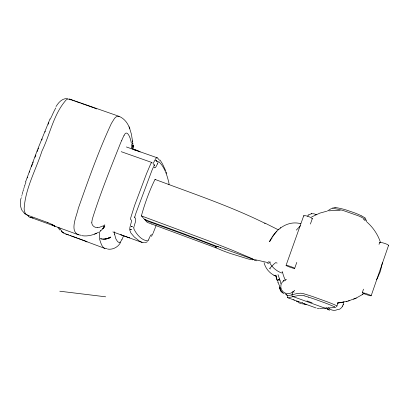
<?xml version="1.0" encoding="UTF-8"?>
<svg xmlns="http://www.w3.org/2000/svg" width="409" height="409" viewBox="0 0 409 409"><rect width="100%" height="100%" fill="white"/><g stroke="black" fill="none" stroke-linecap="round" stroke-linejoin="round"><path stroke-width="0.61" d="M304.066 303.32L304.081 304.393A22.526 2.326 -72 0 0 304.148 304.378L305.968 304.25A15.046 1.61 -71.9 0 1 305.963 304.265M133.027 149.454L133.027 146.192M168.953 184.669L168.973 184.367A7.643 1.109 -70.8 0 0 168.983 184.157L168.963 183.334A36.258 5.363 -70.4 0 0 168.937 183.048C167.194 175.579 164.571 166.964 158.881 161.749A19.683 3.328 -70.9 0 0 158.595 161.78L158.574 161.79A8.972 1.518 -71.1 0 0 158.293 161.954L158.007 162.588A2.382 0.404 -71.2 0 0 157.946 162.736L157.879 162.884A5.066 0.864 -71.2 0 1 157.716 163.257L157.577 163.569M91.81 222.419L91.877 221.729A12.669 2.924 -70.2 0 1 92.056 220.599L92.178 219.919A7.485 1.738 -70.1 0 1 92.327 219.224L92.46 218.687A9.601 2.224 -70.1 0 1 92.541 218.36C100.486 192.987 110.507 168.298 120.333 143.61A67.393 14.192 -71.2 0 1 121.146 141.698L121.77 140.261M21.416 198.161L21.473 197.711M20.828 198.564C20.21 202.874 20 207.614 22.577 211.376M114.177 232.915L114.188 232.823A7.97 1.585 -69.9 0 0 114.254 232.491L114.392 231.77M382.425 262.706L380.36 271.443L377.579 277.829M338.299 309.736C341.52 308.769 343.938 305.395 343.315 302.006M336.285 306.428L336.924 306.039L336.04 305.431A19.647 1.186 19.4 0 0 332.982 304.081L332.292 303.795A25.844 1.549 19.5 0 0 331.142 303.32L330.267 302.967A17.331 1.048 19.4 0 0 328.182 302.149L313.197 296.74A17.301 1.048 19.4 0 0 310.84 295.958L309.823 295.625A25.879 1.549 19.4 0 0 308.442 295.186L308.018 295.053A19.811 1.196 19.4 0 0 303.56 293.708L300.845 293.202L297.394 293.463L287.328 295.947L287.778 296.274M216.018 246.356L215.916 246.668L216.177 246.244L217.031 246.387L182.751 233.365L144.658 219.51M343.212 304.623L343.284 304.291M21.887 195.461L21.784 195.937A13.85 4.678 -70.1 0 0 21.749 196.126M134.817 216.867L134.858 216.698A4.55 0.798 -70.4 0 1 135.006 216.151L135.031 216.07A13.057 2.265 -70.4 0 1 135.66 214.04A24.617 4.197 -70.4 0 1 136.095 212.731L151.913 170.497A25.164 4.248 -70.9 0 1 152.363 169.428L152.802 168.416A9.954 1.713 -71 0 1 153.206 167.542L153.6 166.785M22.306 193.713L22.229 194.014A19.412 6.508 -70.2 0 0 22.117 194.469M22.423 193.252L22.715 192.184M302.66 302.507L302.583 303.089M22.889 191.57L23.108 190.804M23.201 190.497L23.517 189.439M334.194 306.663A6.968 0.404 19.4 0 1 334.649 306.985A24.489 1.431 19.5 0 1 334.71 307.123L334.71 307.123M23.763 188.646L23.926 188.114M134.229 226.049C134.627 223.554 137.02 219.505 134.939 217.782M24.095 187.588L24.351 186.79M134.055 226.596L134.04 226.652A4.811 0.838 -70.2 0 1 133.886 227.107M24.52 186.264L24.78 185.466M24.867 185.205L25.128 184.408M25.307 183.881L25.573 183.084M25.752 182.557L25.931 182.031M371.162 295.773A4.703 0.419 18.8 0 0 364.624 293.161A4.703 0.419 18.8 0 0 364.353 293.836A4.703 0.419 18.8 0 0 371.162 295.773L388.545 245.436M362.262 292.747L363.504 289.163M379.015 244.383L379.634 242.593M336.909 306.121L338.151 302.558M25.537 181.985L37.418 149.96L50.036 118.855M27.357 177.935L27.648 177.117M294.644 268.416A4.56 0.419 19.4 0 0 288.611 265.865A4.56 0.419 19.4 0 0 287.839 266.361A4.56 0.419 19.4 0 0 294.644 268.416L296.796 262.394M310.4 224.035L312.318 218.641M293.084 291.683L292.041 294.618A1.534 1.518 37.3 0 0 292.977 296.571L325.012 308.156L326.009 308.115M286.065 265.38L303.718 215.758M29.412 172.22L29.709 171.407M31.478 166.632L32.352 164.3M145.916 219.239L145.476 220.42L181.719 233.554A70.333 5.394 20.2 0 1 184.679 234.648L197.199 239.347A82.741 6.227 20.2 0 1 201.202 240.87L215.937 246.566M32.792 163.14L33.231 161.974M156.1 225.574L153.687 231.755A21.774 3.211 -70.3 0 1 153.319 232.649L153.273 232.767M35 157.332L35.885 155.016M37.224 151.545L37.674 150.394M38.124 149.239L38.569 148.089M41.728 140.047L42.183 138.907M148.324 240.354L148.646 239.567A2.945 0.429 -70.1 0 1 148.769 239.27L148.82 239.153M44.929 132.076L45.246 131.289M151.667 224.03L207.01 244.51A67.884 5.087 20.1 0 1 209.178 245.303L212.532 246.54A17.541 1.416 20 0 1 215.967 247.854L216.044 247.639M123.758 235.4L123.666 235.62A16.202 3.032 -70 0 1 121.969 239.439M48.16 124.264L48.814 122.72M153.058 233.283L152.961 233.508A8.272 1.196 -70.2 0 1 152.634 234.255L152.317 234.914M148.886 238.994L148.942 238.871A5.245 0.762 -70.1 0 1 149.045 238.636C149.75 237.726 150.594 233.641 151.974 235.047A6.273 0.9 -70.2 0 0 152.122 235.149M104.607 225.144L104.801 224.771M50.348 119.167L50.568 118.676M50.782 118.191L51.652 116.258M157.378 164.004L157.439 163.876A7.428 1.273 -71.3 0 0 157.537 163.656M296.658 301.198L296.637 301.694L298.284 301.469M114.208 232.854L114.336 232.614L114.362 232.885A2.597 0.511 -69.9 0 1 114.377 232.966L114.392 233.084A5.905 1.161 -70.1 0 0 114.413 233.242L114.602 234.342M157.276 164.219C156.678 165.425 154.847 169.893 154.004 166.867A7.689 1.339 -71 0 0 153.825 166.601M342.624 306.183L342.783 305.866M121.969 239.403L121.325 240.579A9.484 1.759 -70 0 1 121.079 240.983A6.953 1.283 -70 0 1 120.946 241.192L120.706 241.535A5.496 1.012 -70 0 1 120.379 241.888L120.364 241.903A9.796 1.81 -70 0 1 120.174 242.046L120.041 242.123A31.841 5.915 -70.4 0 1 119.137 242.286M376.592 279.592L377.686 277.629M124.075 135.394C127.496 127.92 131.197 140.338 131.289 143.257M104.397 226.269L102.746 228.882L99.949 231.371M103.533 227.731L104.413 226.249M103.543 227.711L104.464 226.167M269.587 241.637L270.518 240.098M56.028 106.555C58.497 102.511 62.311 98.022 67.562 98.63M269.618 241.586C274.899 229.878 287.445 220.011 300.794 223.703M103.584 227.644L104.53 226.412M280.508 283.739L280.702 283.427M120.675 242.292C118.298 247.01 112.904 249.96 107.633 249.112M334.695 307.164L332.594 307.675L326.346 308.1M366.188 221.765L366.602 220.748L365.891 219.832M273.626 235.272L276.878 231.075M272.363 237.143L273.411 235.625M293.984 291.116L294.725 290.257M153.073 163.748L155.568 158.881L156.667 157.736L157.485 157.92L159.546 160.292M151.846 235.794L151.31 236.32M148.176 240.523L148.155 240.543A5.767 0.844 -70.2 0 1 148.012 240.671A20.205 2.975 -70.3 0 1 147.751 240.85C141.805 240.64 136.596 234.413 134.06 229.265A41.529 7.009 -70.8 0 1 133.983 228.994L133.83 228.181A8.957 1.534 -70.3 0 1 133.815 227.966L133.815 227.89M296.29 230.134L300.467 225.727M104.857 226.065L103.324 227.603L103.86 227.164M278.514 229.449L278.984 229.076M280.308 227.992L280.773 227.624M327.338 211.039L331.024 208.748L333.621 208.518A19.448 3.645 18 0 1 337.793 209.224L338.657 209.408A25.649 4.765 18 0 1 340.063 209.73L341.096 209.975A17.147 3.221 18 0 1 343.483 210.604L358.371 215.824A17.178 3.221 18 0 1 360.406 216.744L361.249 217.153A25.614 4.765 18.1 0 1 362.359 217.716L362.696 217.895A19.658 3.676 18 0 1 365.902 219.838M100.374 231.07L100.89 230.707M308.105 215.149L311.285 213.784M348.417 300.952L356.28 298.028L362.584 294.439M362.226 294.69L364.082 293.386M308.003 215.221L308.284 215.027M110.757 236.985L108.37 238.294M147.358 241.734L145.302 242.752M109.684 237.655L110.297 237.297M110.052 237.445L108.84 238.089M98.692 232.174L95.706 233.651M311.643 216.939L319.777 213.14L326.694 211.223M108.518 238.212L109.806 237.588M107.705 238.513L109.305 237.854M108.641 238.176L108.901 238.058M108.784 238.099L109.045 237.977M144.648 242.297L142.797 242.644L139.397 241.059L134.178 236.877L130.834 232.905L129.689 229.781L129.909 227.378L131.55 221.192L131.473 220.252L130.558 219.372L130.517 218.508L134.53 205.65L146.417 173.948L150.773 163.712L151.611 162.542L152.153 162.915M216.126 246.264L217.041 246.387M332.67 207.961L333.115 207.777M353.586 299.199L356.28 298.028M81.754 235.666C86.411 236.438 91.233 235.574 95.542 233.723M94.576 234.132L96.657 233.248M335.196 307.466L335.861 307.231M288.335 297.67L297.363 295.722L302.225 295.41A27.694 1.605 19.4 0 1 302.737 295.472A7.618 0.45 19.5 0 1 304.051 295.768M107.899 238.473L108.237 238.345L107.828 238.498M107.056 248.396C104.259 249.449 102.168 246.387 101.304 244.147A166.08 32.377 -72.4 0 1 100.338 241.474C98.727 238.386 100.271 234.971 99.484 231.872M107.414 238.636L107.69 238.549L107.066 238.744M279.168 279.158L277.368 280.16L278.907 279.955M337.491 303.069L347.083 301.305M279.26 279.132L279.674 279.04M346.224 301.545L349.286 300.707M106.785 238.82L106.575 238.871M107.132 238.723L103.733 239.214L100.548 238.805M104.888 239.096L107.153 238.682M311.51 213.749L313.964 213.784L316.372 214.761M311.183 213.8L311.612 213.728M341.367 302.507L337.41 303.079M341.755 302.409L344 302.031M67.715 234.27L67.066 234.337L68.559 234.889M328.918 210.845L335.677 210.354L340.196 210.574M106.023 238.943L102.654 239.091M319.894 308.36L325.012 308.156A1.544 1.518 38.7 0 0 326.663 307.757M319.286 308.381L317.292 308.35M134.285 149.996L134.852 150.001A168.442 34.295 -68.5 0 1 136.683 150.318L138.452 151.207M97.194 227.598C94.868 227.603 92.526 226.065 91.923 223.759A13.206 3.052 -70.2 0 1 91.861 223.472L91.856 223.442A7.045 1.636 -70.1 0 1 91.805 222.43M81.033 235.241C67.741 233.815 76.994 215.589 78.231 208.57C88.4 179.832 98.549 150.957 111.453 123.313C113.288 120.952 115.215 114.939 119.137 116.442M119.126 242.307L118.574 242.194A80.389 14.913 -71.2 0 1 117.501 241.489L115.875 238.836L114.581 234.245M130.338 229.49L131.473 229.459L130.22 229.454M335.14 207.527L336.019 207.639A18.379 3.482 18 0 1 340.048 208.391L341.29 208.667A16.58 3.149 18 0 1 346.326 210.032L354.613 212.874A18.86 3.569 18 0 1 361.847 216.044M59.791 291.208L105.655 296.811M285.38 293.964L285.763 294.015M33.001 217.982L30.731 217.435L53.288 225.635M268.151 262.634L252.961 259.229L224.812 249.117M267.45 263.156L268.641 263.37M254.28 260.328L256.433 260.799M100.578 238.718L101.59 238.943M329.618 310.073L329.143 309.94M304.143 295.804L304.792 295.993A18.17 1.053 19.5 0 1 308.396 297.098L308.529 297.144M118.569 116.151L69.683 99.101L67.429 99.152A18.804 6.028 -72.6 0 0 66.202 99.883C53.564 114.075 50.102 134.239 41.984 150.998C35.874 169.96 25.389 188.309 24.151 208.518A18.824 6.186 -70 0 0 24.335 210.512L24.959 212.629L26.406 214.761L47.224 222.373M131.422 226.525L132.291 226.78L131.412 226.509L131.989 226.709M121.079 234.843L120.783 234.751L129.438 237.869L128.651 237.598M217.603 246.566L217.118 246.412L217.977 246.693M326.97 308.841L328.887 309.853M328.821 309.833L329.209 309.961M301.566 303.759L298.105 302.507M217.9 246.668L218.472 246.862M86.631 241.796L87.051 241.872L85.532 241.141M218.34 246.816L220.482 247.568M72.746 100.399L69.683 99.101M73.686 100.726L74.627 101.054M75.563 101.381L80.389 103.063M81.391 103.416L84.397 104.469M85.404 104.816L87.787 105.655M88.262 105.824L90.343 106.555M132.649 148.896L136.989 150.425M126.386 146.959L157.261 157.808M121.202 151.683L151.877 162.496M90.578 106.637L91.529 106.979M220.344 247.522L225.073 249.209M316.167 307.997L316.034 307.951A13.886 0.685 19.6 0 1 315.62 307.803L315.206 307.655A45.936 2.372 19.5 0 1 313.887 307.179L288.994 298.161M277.108 263.094L275.753 262.614L274.01 263.999L269.5 268.544L270.594 268.943M112.91 231.903L128.523 237.557M128.099 237.399L142.035 242.44M92.235 107.23L92.71 107.403M53.523 225.722L55.092 226.254L53.707 225.354M52.234 225.252L78.559 234.822M70.072 235.441L70.829 235.717M71.59 235.993L77.137 238.018M77.94 238.309L80.65 239.301M80.824 239.469A17.853 1.038 20.8 0 1 81.411 239.689L104.908 248.447M81.028 239.439L83.231 240.252A22.004 2.035 18.7 0 1 84.101 240.589M264.536 223.089C231.837 206.959 197 195.021 162.808 182.291L155.037 179.428A36.033 5.762 -70.6 0 0 141.407 215.896L210.011 241.382L232.726 250.369L251.796 258.488M80.87 239.505L63.886 233.309L62.127 231.765L60.317 229.244A164.807 41.994 -73.2 0 1 59.53 227.823M284.143 293.657L283.483 293.391M92.94 107.49L93.656 107.756M288.677 298.043L288.662 298.033A5.251 0.261 19.7 0 0 288.959 298.146M84.494 240.727L85.333 241.059M47.93 222.644L51.943 224.377M276.561 276.412C270.461 274.26 265.594 268.948 264.04 262.66M328.432 309.306L328.724 309.419M215.952 247.823L217.026 248.283A15.885 1.283 20 0 1 218.968 249.096L220.574 249.781A16.012 1.345 19.9 0 0 222.051 250.405A9.908 0.823 19.9 0 0 224.873 251.509L225.783 251.847A20.854 1.764 19.9 0 0 230.64 253.56L248.14 258.963L252.435 259.812L253.253 259.71L252.961 259.229A16.365 1.391 19.8 0 0 252.292 258.774L251.939 258.565M94.208 107.976L94.816 108.221M95.118 108.344L95.696 108.595M137.45 150.614L140.134 151.964M315.82 214.439L315.523 214.29M118.855 116.274C123.876 118.186 127.439 122.669 129.367 127.557M334.112 306.638L333.56 306.382A18.574 1.074 19.5 0 0 330.457 305.053L329.439 304.633A16.759 0.971 19.5 0 0 324.966 302.895L316.709 299.894A19.024 1.104 19.5 0 0 308.493 297.123M155.849 160.532L157.46 161.565L155.865 160.41M264.858 223.053L278.028 229.659M273.902 275.231L274.771 275.666M328.146 309.178L327.461 308.8M361.791 216.034L361.899 216.095A18.022 3.41 18 0 1 364.552 217.654L364.961 217.946M328.105 309.178L327.287 308.718M52.633 224.73L53.456 225.201M156.003 160.481L156.407 160.717M294.337 300.216L293.959 300.001M283.13 293.212L280.651 290.952L279.531 287.476M156.489 160.865L156.816 161.069M282.742 292.593L282.455 292.394M264.669 223.186L265.006 223.437A16.304 2.275 19.7 0 1 265.083 223.503M363.478 219.306L365.283 220.676M282.297 292.302L281.3 291.336M24.729 213.841L23.19 211.652M282.184 292.184L281.919 291.954M287.752 297.578C287.108 296.673 288.023 297.967 287.527 297.297M367.021 222.133C373.259 227.619 378.003 234.781 380.575 242.68M286.259 294.322L287.639 295.63M285.927 294.362L287.251 295.62M28.543 216.095L27.444 214.863M134.878 217.731L134.842 217.69A5.312 0.936 -70.4 0 1 134.76 217.522M62.153 232.235L61.268 230.932M141.407 215.896L147.235 222.373L150.18 223.467A54.453 4.131 20.5 0 1 151.693 224.02M59.75 229.976L57.925 227.45M287.614 297.415L287.44 297.052M281.213 291.193L280.211 289.378M281.085 291.065L280.134 289.224L279.833 287.154M160.103 160.083L162.45 163.81L165.66 170.645M153.942 164.837L154.275 165.394L153.932 164.5L154.357 165.732L154.142 165.108M155.037 179.428L155.21 179.74M279.541 285.804L277.89 282.363M280.825 282.803L278.008 274.592M129.53 127.976L131.412 134.198L132.582 141.724M129.06 126.8L129.837 128.723M166.233 172.025L166.78 173.416M277.261 280.727L276.76 279.076M280.155 289.214L279.853 287.322M276.842 278.728L275.932 275.139M276.607 278.928L275.712 275.415M276.811 279.306L276.821 279.342A25.66 0.45 71.4 0 0 276.821 279.24M133.037 146.299L132.853 145.108L133.068 147.184L132.833 145.123L133.048 146.432M131.473 144.341L131.78 146.54M132.971 145.768L133.027 146.171M131.831 146.928L131.867 147.22M131.877 147.322L131.923 147.715M132.731 143.078L133.063 147.168M131.928 147.767L132.025 148.718M132.49 140.885L132.818 143.902M133.794 227.506L133.815 227.854M270.707 262.169A41.023 37.331 13.7 0 1 268.263 261.837M281.678 272.977A22.224 21.968 23.2 0 1 269.521 262.506M270.052 240.835A22.224 21.968 23.2 0 1 272.087 238.018M282.604 272.103A21.641 19.223 21.8 0 1 282.052 271.913M293.289 291.387A7.209 7.132 34.4 0 1 281.709 290.053A7.209 7.132 34.4 0 1 286.504 279.531M337.798 309.393A7.285 7.157 37.4 0 1 328.458 307.721M312.026 302.686A41.8 41.13 27.5 0 1 306.944 300.891M294.056 292.323A41.8 41.13 27.5 0 1 293.212 291.479M285.4 280.303A41.8 41.13 27.5 0 1 282.445 271.949M307.573 216.095A7.152 7.035 16.7 0 1 307.895 215.957M333.856 207.578A6.851 1.319 18.1 0 1 335.073 207.496M365.079 217.971A7.597 1.447 17.8 0 1 365.503 218.713M134.74 217.424A1.723 0.302 -70.4 0 1 134.796 216.903M121.785 140.313A21.764 4.857 -71.6 0 1 124.075 135.333M97.194 227.603A156.269 34.714 -72.9 0 0 99.162 227.414L104.177 225.507A20.598 4.463 -70.4 0 0 104.423 225.328M51.902 115.834A37.797 12.127 -72.2 0 1 55.788 107.915M30.685 217.67A5.971 5.435 56 0 1 28.354 216.32M52.224 224.607A9.796 0.353 27.5 0 1 52.526 224.781M51.887 224.362A4.167 0.353 23.3 0 1 52.567 224.71M47.183 222.312A21.795 3.083 22.4 0 1 47.899 222.588M26.534 214.561A6.196 4.627 0.6 0 1 24.883 213.718M64.075 232.956A4.969 3.845 7.3 0 1 62.429 232.031M96.268 108.845A4.11 0.619 19.9 0 1 96.519 108.963M91.836 107.132A21.508 1.876 20.7 0 1 92.296 107.301M69.228 99.53A6.176 5.266 51.9 0 1 70.844 99.878M67.01 234.49A4.893 4.279 45.7 0 1 65.716 233.841M278.207 282.445A4.964 0.455 67.6 0 1 277.783 281.377M279.925 287.241A5.087 1.145 62.9 0 1 279.306 286.203M293.217 299.526A26.053 1.058 27.1 0 1 293.192 299.485M303.146 304.122A5.148 1.375 12.8 0 1 302.813 304.04M278.907 279.935A3.916 3.763 86.9 0 1 280.032 280.145M283.406 280.39A4.064 4.024 9.6 0 1 283.933 281.152M298.273 301.484A13.569 1.232 -68.6 0 0 298.335 301.459A4.116 0.373 -68.5 0 0 298.396 301.459M306.085 304.26A4.959 0.557 -73.7 0 1 306.019 304.224M303.994 216.151A4.535 0.767 18.8 0 1 308.34 216.494A4.535 0.767 18.8 0 1 311.776 218.825M379.762 242.864A4.678 0.762 17.7 0 1 384.286 243.273A4.678 0.762 17.7 0 1 388.31 245.574M215.901 246.964C215.967 248.677 215.896 246.443 215.901 246.964M103.937 227.005L102.879 228.703L103.937 227.005M132.736 144.638L132.736 144.638"/></g></svg>
